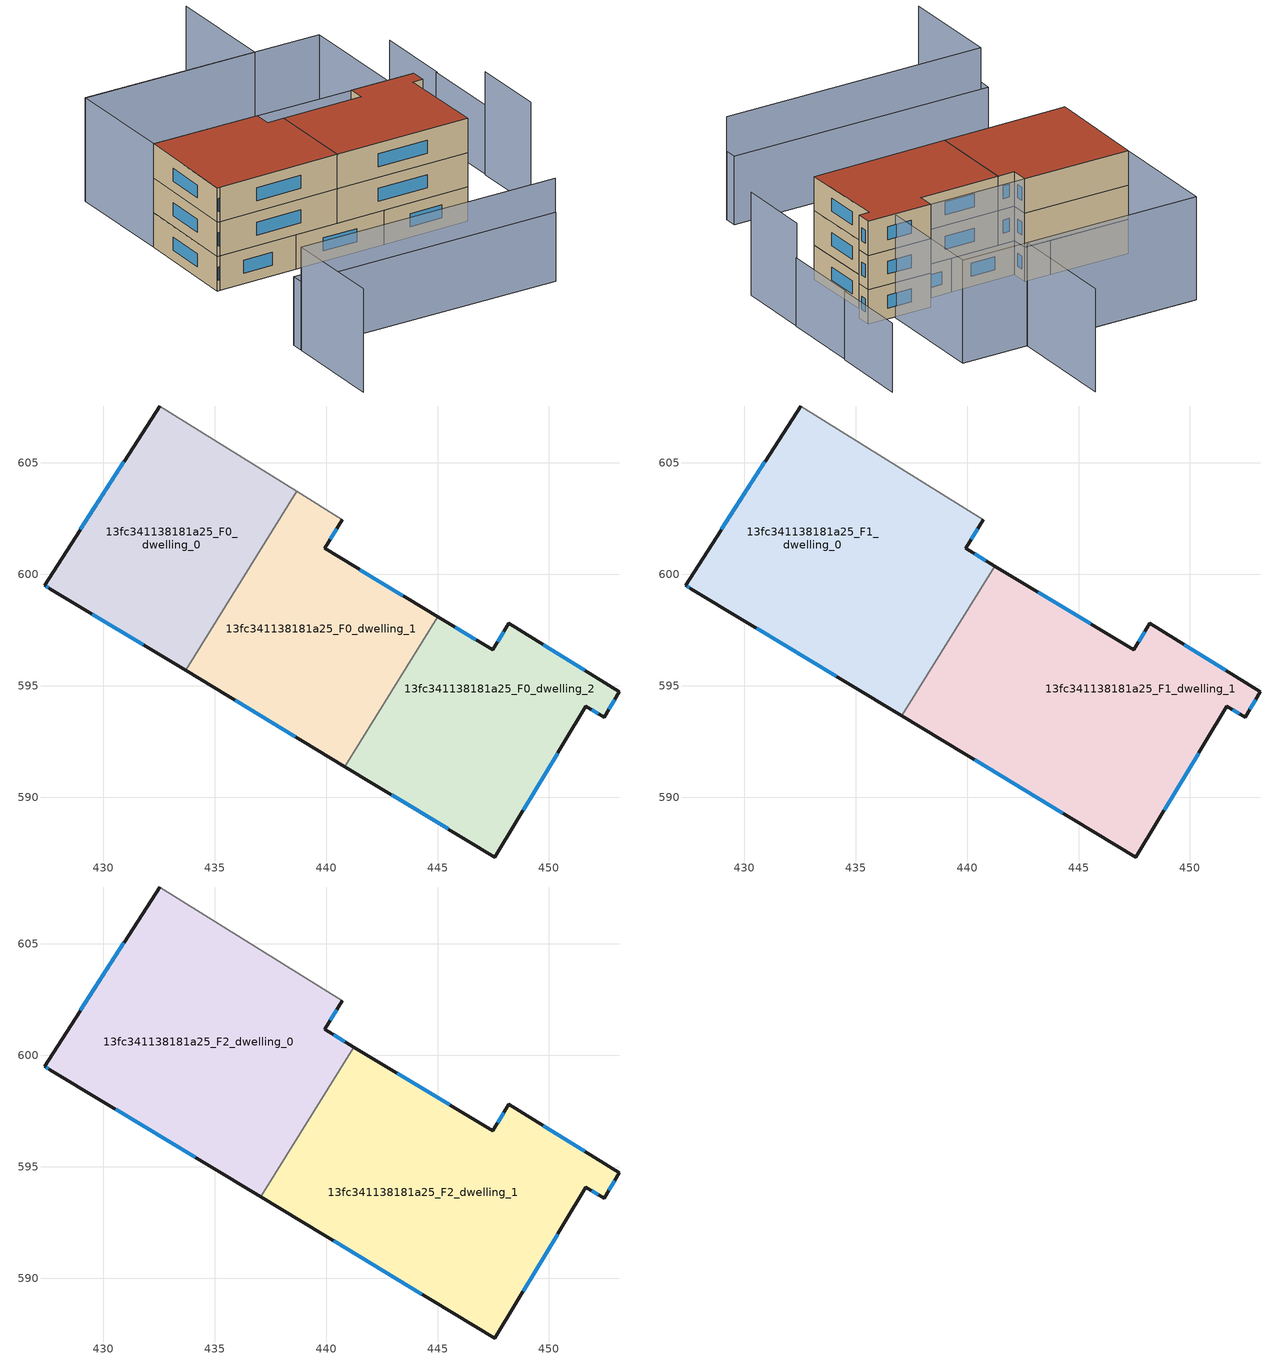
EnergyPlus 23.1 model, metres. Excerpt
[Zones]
13fc341138181a25_F0_dwelling_0
 floor ground (EU_floor_Construction): 438.69,603.72 433.7,595.69 427.6,599.36 427.37,599.51 432.53,607.56 z0
 wall outside (EU_wall_Construction): 432.53,607.56 427.37,599.51 427.6,599.36 433.7,595.69 z0:3
 wall adiabatic (EU_wall_Construction): 438.69,603.72 432.53,607.56 z0:3
 wall to 13fc341138181a25_F0_dwelling_1 (EU_wall_Construction): 433.7,595.69 438.69,603.72 z0:3
 window (EU_Window_Construction): 429.5,598.22 431.8,596.83 / 427.44,599.47 427.53,599.41 / 430.92,605.05 428.98,602.02 z0.93:2.07
13fc341138181a25_F0_dwelling_1
 floor ground (EU_floor_Construction): 440.72,602.46 439.94,601.16 445.02,598.09 440.85,591.38 433.7,595.69 438.69,603.72 z0
 wall outside (EU_wall_Construction): 445.02,598.09 439.94,601.16 440.72,602.46 / 433.7,595.69 440.85,591.38 z0:3
 wall to 13fc341138181a25_F0_dwelling_2 (EU_wall_Construction): 440.85,591.38 445.02,598.09 z0:3
 wall adiabatic (EU_wall_Construction): 440.72,602.46 438.69,603.72 z0:3
 window (EU_Window_Construction): 440.18,601.57 440.48,602.06 / 443.44,599.05 441.52,600.21 / 435.93,594.34 438.62,592.72 z0.93:2.07
13fc341138181a25_F0_dwelling_2
 floor ground (EU_floor_Construction): 453.16,594.73 452.47,593.59 451.66,594.09 447.57,587.32 440.85,591.38 445.02,598.09 447.48,596.61 448.21,597.81 z0
 wall outside (EU_wall_Construction): 440.85,591.38 447.57,587.32 451.66,594.09 452.47,593.59 453.16,594.73 448.21,597.81 447.48,596.61 445.02,598.09 z0:3
 window (EU_Window_Construction): 451.91,593.93 452.22,593.75 / 448.85,589.43 450.39,591.98 / 442.94,590.11 445.48,588.58 / 446.71,597.07 445.79,597.63 / 447.98,597.44 447.71,596.98 / 451.62,595.69 449.75,596.85 / 452.69,593.95 452.95,594.38 z0.93:2.07
13fc341138181a25_F1_dwelling_0
 floor to 13fc341138181a25_F0_dwelling_0 (EU_floor_Construction): 438.69,603.72 433.7,595.69 427.6,599.36 427.37,599.51 432.53,607.56 z3
 floor to 13fc341138181a25_F0_dwelling_1 (EU_floor_Construction): 440.72,602.46 439.94,601.16 441.25,600.37 437.07,593.65 433.7,595.69 438.69,603.72 z3
 wall outside (EU_wall_Construction): 441.25,600.37 439.94,601.16 440.72,602.46 / 432.53,607.56 427.37,599.51 427.6,599.36 437.07,593.65 z3:6
 wall adiabatic (EU_wall_Construction): 440.72,602.46 432.53,607.56 z3:6
 wall to 13fc341138181a25_F1_dwelling_1 (EU_wall_Construction): 437.07,593.65 441.25,600.37 z3:6
 window (EU_Window_Construction): 440.18,601.57 440.48,602.06 / 440.84,600.62 440.34,600.92 / 430.56,597.58 434.12,595.43 / 427.44,599.47 427.53,599.41 / 430.92,605.05 428.98,602.02 z3.93:5.07
13fc341138181a25_F1_dwelling_1
 floor to 13fc341138181a25_F0_dwelling_1 (EU_floor_Construction): 445.02,598.09 440.85,591.38 437.07,593.65 441.25,600.37 z3
 floor to 13fc341138181a25_F0_dwelling_2 (EU_floor_Construction): 453.16,594.73 452.47,593.59 451.66,594.09 447.57,587.32 440.85,591.38 445.02,598.09 447.48,596.61 448.21,597.81 z3
 wall outside (EU_wall_Construction): 437.07,593.65 447.57,587.32 451.66,594.09 452.47,593.59 453.16,594.73 448.21,597.81 447.48,596.61 441.25,600.37 z3:6
 window (EU_Window_Construction): 451.91,593.93 452.22,593.75 / 448.85,589.43 450.39,591.98 / 440.34,591.68 444.3,589.29 / 445.54,597.78 443.19,599.2 / 447.98,597.44 447.71,596.98 / 451.62,595.69 449.75,596.85 / 452.69,593.95 452.95,594.38 z3.93:5.07
13fc341138181a25_F2_dwelling_0
 floor to 13fc341138181a25_F1_dwelling_0 (EU_floor_Construction): 440.72,602.46 439.94,601.16 441.25,600.37 437.07,593.65 427.6,599.36 427.37,599.51 432.53,607.56 z6
 wall outside (EU_wall_Construction): 441.25,600.37 439.94,601.16 440.72,602.46 / 432.53,607.56 427.37,599.51 427.6,599.36 437.07,593.65 z6:9
 wall adiabatic (EU_wall_Construction): 440.72,602.46 432.53,607.56 z6:9
 wall to 13fc341138181a25_F2_dwelling_1 (EU_wall_Construction): 437.07,593.65 441.25,600.37 z6:9
 window (EU_Window_Construction): 440.18,601.57 440.48,602.06 / 440.84,600.62 440.34,600.92 / 430.56,597.58 434.12,595.43 / 427.44,599.47 427.53,599.41 / 430.92,605.05 428.98,602.02 z6.93:8.07
 roof outside (EU_roof_Construction): 437.07,593.65 441.25,600.37 439.94,601.16 440.72,602.46 432.53,607.56 427.37,599.51 427.6,599.36 z9
13fc341138181a25_F2_dwelling_1
 floor to 13fc341138181a25_F1_dwelling_1 (EU_floor_Construction): 448.21,597.81 453.16,594.73 452.47,593.59 451.66,594.09 447.57,587.32 437.07,593.65 441.25,600.37 447.48,596.61 z6
 wall outside (EU_wall_Construction): 437.07,593.65 447.57,587.32 451.66,594.09 452.47,593.59 453.16,594.73 448.21,597.81 447.48,596.61 441.25,600.37 z6:9
 window (EU_Window_Construction): 451.91,593.93 452.22,593.75 / 448.85,589.43 450.39,591.98 / 440.34,591.68 444.3,589.29 / 445.54,597.78 443.19,599.2 / 447.98,597.44 447.71,596.98 / 451.62,595.69 449.75,596.85 / 452.69,593.95 452.95,594.38 z6.93:8.07
 roof outside (EU_roof_Construction): 447.57,587.32 451.66,594.09 452.47,593.59 453.16,594.73 448.21,597.81 447.48,596.61 441.25,600.37 437.07,593.65 z9
shading: 415.62,581.06 420.43,588.82 / 420.43,588.82 440.64,576.28 / 452.38,584.09 455.92,589.79 / 456.57,616.3 451.26,607.75 / 451.26,607.75 437.94,616.03 / 437.83,616.1 456.38,604.57 / 456.38,604.57 451.08,596.03 / 451.08,596.03 432.53,607.56 / 432.53,607.56 437.83,616.1 z0:9; 455.97,589.75 459.83,595.97 / 459.9,595.93 463.6,601.88 / 420.42,588.8 421,589.73 / 421,589.73 441.2,577.2 / 441.2,577.2 440.62,576.26 / 440.62,576.26 420.42,588.8 z0:6
[Building]
EU S2 Campaign: North Axis=0; Terrain=City; Solar Distribution=FullExterior
[Site:Location]
Montreal-Trudeau.Intl.AP: Latitude=45.4667; Longitude=-73.75; Time Zone=-5; Elevation=36
[SizingPeriod:WeatherFileDays]
AnnualSizingPeriod: Begin Month=1; Begin Day of Month=1; End Month=12; End Day of Month=31; Day of Week for Start Day=Monday; Use Weather File Daylight Saving Period=No; Use Weather File Rain and Snow Indicators=No
[MATERIAL]
EU_InternalMass_Material: Roughness=MediumRough; Thickness=0.1; Conductivity=1; Density=1800; Specific Heat=900; Thermal Absorptance=0.9; Solar Absorptance=0.7; Visible Absorptance=0.7
[MATERIAL:NOMASS] Roughness=MediumRough; Thermal Absorptance=0.9; Solar Absorptance=0.7; Visible Absorptance=0.7
Name | Thermal Resistance
EU_wall_NoMass; EU_floor_NoMass | 1.36485
EU_roof_NoMass | 2.55992
[WINDOWMATERIAL:SIMPLEGLAZINGSYSTEM]
EU_Window_SimpleGlazing: UFactor=3.92339; Solar Heat Gain Coefficient=0.8; Visible Transmittance=0.8
[CONSTRUCTION]
EU_wall_Construction: EU_wall_NoMass
EU_roof_Construction: EU_roof_NoMass
EU_floor_Construction: EU_floor_NoMass
EU_Window_Construction: EU_Window_SimpleGlazing
EU_InternalMass_Construction: EU_InternalMass_Material
[ZONE] Type=1; Multiplier=1; Ceiling Height=autocalculate; Floor Area=autocalculate; Part of Total Floor Area=Yes
Name | Volume
13fc341138181a25_F0_dwelling_0 | 209.054
13fc341138181a25_F1_dwelling_0; 13fc341138181a25_F2_dwelling_0 | 313.603
13fc341138181a25_F0_dwelling_1 | 209.065
13fc341138181a25_F1_dwelling_1; 13fc341138181a25_F2_dwelling_1 | 313.617
13fc341138181a25_F0_dwelling_2 | 209.074
[INTERNALMASS] Construction=EU_InternalMass_Construction
Name | Zone or ZoneList | Surface Area
13fc341138181a25_F0_dwelling_0_EU_InternalMass | 13fc341138181a25_F0_dwelling_0 | 69.6848
13fc341138181a25_F0_dwelling_1_EU_InternalMass | 13fc341138181a25_F0_dwelling_1 | 69.6881
13fc341138181a25_F0_dwelling_2_EU_InternalMass | 13fc341138181a25_F0_dwelling_2 | 69.6913
13fc341138181a25_F1_dwelling_0_EU_InternalMass | 13fc341138181a25_F1_dwelling_0 | 104.534
13fc341138181a25_F1_dwelling_1_EU_InternalMass | 13fc341138181a25_F1_dwelling_1 | 104.539
13fc341138181a25_F2_dwelling_0_EU_InternalMass | 13fc341138181a25_F2_dwelling_0 | 104.534
13fc341138181a25_F2_dwelling_1_EU_InternalMass | 13fc341138181a25_F2_dwelling_1 | 104.539
[OTHEREQUIPMENT] Fuel Type=Electricity; Design Level Calculation Method=Watts/Area; Power per Zone Floor Area=1; Fraction Latent=0; Fraction Radiant=0; Fraction Lost=0; Carbon Dioxide Generation Rate=0; EndUse Subcategory=EU_Step8_InternalGains
Name | Zone or ZoneList or Space or SpaceList | Schedule
EU_Step8_InternalGain_13fc341138181a25_F0_dwelling_0_f000 | 13fc341138181a25_F0_dwelling_0 | EU_Step8_GainSchedule_13fc341138181a25_F0_dwelling_0_f000
EU_Step8_InternalGain_13fc341138181a25_F0_dwelling_1_f000 | 13fc341138181a25_F0_dwelling_1 | EU_Step8_GainSchedule_13fc341138181a25_F0_dwelling_1_f000
EU_Step8_InternalGain_13fc341138181a25_F0_dwelling_2_f000 | 13fc341138181a25_F0_dwelling_2 | EU_Step8_GainSchedule_13fc341138181a25_F0_dwelling_2_f000
EU_Step8_InternalGain_13fc341138181a25_F1_dwelling_0_f000 | 13fc341138181a25_F1_dwelling_0 | EU_Step8_GainSchedule_13fc341138181a25_F1_dwelling_0_f000
EU_Step8_InternalGain_13fc341138181a25_F1_dwelling_1_f000 | 13fc341138181a25_F1_dwelling_1 | EU_Step8_GainSchedule_13fc341138181a25_F1_dwelling_1_f000
EU_Step8_InternalGain_13fc341138181a25_F2_dwelling_0_f000 | 13fc341138181a25_F2_dwelling_0 | EU_Step8_GainSchedule_13fc341138181a25_F2_dwelling_0_f000
EU_Step8_InternalGain_13fc341138181a25_F2_dwelling_1_f000 | 13fc341138181a25_F2_dwelling_1 | EU_Step8_GainSchedule_13fc341138181a25_F2_dwelling_1_f000
[ZONEVENTILATION:DESIGNFLOWRATE] Schedule=EU_AlwaysOn; Design Flow Rate Calculation Method=AirChanges/Hour; Air Changes per Hour=0.860309; Ventilation Type=Natural; Fan Pressure Rise=0; Fan Total Efficiency=1; Constant Term Coefficient=1; Temperature Term Coefficient=0; Velocity Term Coefficient=0; Velocity Squared Term Coefficient=0; Minimum Indoor Temperature=-100; Maximum Indoor Temperature=100; Delta Temperature=-100; Minimum Outdoor Temperature=-100; Maximum Outdoor Temperature=100; Maximum Wind Speed=40
Name | Zone or ZoneList or Space or SpaceList
EU_ConstantAir_13fc341138181a25_F0_dwelling_0 | 13fc341138181a25_F0_dwelling_0
EU_ConstantAir_13fc341138181a25_F0_dwelling_1 | 13fc341138181a25_F0_dwelling_1
EU_ConstantAir_13fc341138181a25_F0_dwelling_2 | 13fc341138181a25_F0_dwelling_2
EU_ConstantAir_13fc341138181a25_F1_dwelling_0 | 13fc341138181a25_F1_dwelling_0
EU_ConstantAir_13fc341138181a25_F1_dwelling_1 | 13fc341138181a25_F1_dwelling_1
EU_ConstantAir_13fc341138181a25_F2_dwelling_0 | 13fc341138181a25_F2_dwelling_0
EU_ConstantAir_13fc341138181a25_F2_dwelling_1 | 13fc341138181a25_F2_dwelling_1
[HVACTEMPLATE:THERMOSTAT] Constant Heating Setpoint=20; Constant Cooling Setpoint=50
EU_HeatOnly_13fc341138181a25_F0_dwelling_0; EU_HeatOnly_13fc341138181a25_F0_dwelling_1; EU_HeatOnly_13fc341138181a25_F0_dwelling_2; EU_HeatOnly_13fc341138181a25_F1_dwelling_0; EU_HeatOnly_13fc341138181a25_F1_dwelling_1; EU_HeatOnly_13fc341138181a25_F2_dwelling_0; EU_HeatOnly_13fc341138181a25_F2_dwelling_1
[HVACTEMPLATE:ZONE:IDEALLOADSAIRSYSTEM] System Availability Schedule=EU_AlwaysOn; Maximum Heating Supply Air Temperature=50; Minimum Cooling Supply Air Temperature=13; Maximum Heating Supply Air Humidity Ratio=0.0156; Minimum Cooling Supply Air Humidity Ratio=0.0077; Heating Limit=NoLimit; Cooling Limit=NoLimit; Heating Availability Schedule=EU_AlwaysOn; Cooling Availability Schedule=EU_CoolingOff; Dehumidification Control Type=ConstantSensibleHeatRatio; Cooling Sensible Heat Ratio=0.7; Dehumidification Setpoint=60; Humidification Control Type=None; Humidification Setpoint=30; Outdoor Air Method=None; Outdoor Air Flow Rate per Person=0.00944; Outdoor Air Flow Rate per Zone Floor Area=0; Outdoor Air Flow Rate per Zone=0; Demand Controlled Ventilation Type=None; Outdoor Air Economizer Type=NoEconomizer; Heat Recovery Type=None; Sensible Heat Recovery Effectiveness=0.7; Latent Heat Recovery Effectiveness=0.65
Name | Template Thermostat
13fc341138181a25_F0_dwelling_0 | EU_HeatOnly_13fc341138181a25_F0_dwelling_0
13fc341138181a25_F0_dwelling_1 | EU_HeatOnly_13fc341138181a25_F0_dwelling_1
13fc341138181a25_F0_dwelling_2 | EU_HeatOnly_13fc341138181a25_F0_dwelling_2
13fc341138181a25_F1_dwelling_0 | EU_HeatOnly_13fc341138181a25_F1_dwelling_0
13fc341138181a25_F1_dwelling_1 | EU_HeatOnly_13fc341138181a25_F1_dwelling_1
13fc341138181a25_F2_dwelling_0 | EU_HeatOnly_13fc341138181a25_F2_dwelling_0
13fc341138181a25_F2_dwelling_1 | EU_HeatOnly_13fc341138181a25_F2_dwelling_1
[SIZING:ZONE] Zone Cooling Design Supply Air Temperature Input Method=SupplyAirTemperature; Zone Cooling Design Supply Air Temperature=13; Zone Heating Design Supply Air Temperature Input Method=SupplyAirTemperature; Zone Heating Design Supply Air Temperature=50; Zone Cooling Design Supply Air Humidity Ratio=0.008; Zone Heating Design Supply Air Humidity Ratio=0.008; Cooling Design Air Flow Method=DesignDay; Cooling Design Air Flow Rate=0; Cooling Minimum Air Flow per Zone Floor Area=0.000762; Cooling Minimum Air Flow=0; Cooling Minimum Air Flow Fraction=0.2; Heating Design Air Flow Method=DesignDay; Heating Design Air Flow Rate=0; Heating Maximum Air Flow per Zone Floor Area=0.002032; Heating Maximum Air Flow=0.141576; Heating Maximum Air Flow Fraction=0.3; Account for Dedicated Outdoor Air System=No; Dedicated Outdoor Air System Control Strategy=NeutralSupplyAir; Dedicated Outdoor Air Low Setpoint Temperature for Design=autosize; Dedicated Outdoor Air High Setpoint Temperature for Design=autosize; Zone Load Sizing Method=Sensible Load Only No Latent Load; Zone Latent Cooling Design Supply Air Humidity Ratio Input Method=HumidityRatioDifference; Zone Cooling Design Supply Air Humidity Ratio Difference=0.005; Zone Latent Heating Design Supply Air Humidity Ratio Input Method=HumidityRatioDifference; Zone Humidification Design Supply Air Humidity Ratio Difference=0.005
13fc341138181a25_F0_dwelling_0; 13fc341138181a25_F0_dwelling_1; 13fc341138181a25_F0_dwelling_2; 13fc341138181a25_F1_dwelling_0; 13fc341138181a25_F1_dwelling_1; 13fc341138181a25_F2_dwelling_0; 13fc341138181a25_F2_dwelling_1
[SCHEDULE:CONSTANT]
Name | Hourly Value
EU_AlwaysOn | 1
EU_CoolingOff | 0
[SCHEDULE:FILE] Column Number=1; Rows to Skip at Top=0; Number of Hours of Data=8760; Column Separator=Comma; Interpolate to Timestep=No; Minutes per Item=60; Adjust Schedule for Daylight Savings=Yes
Name | File
EU_Step8_GainSchedule_13fc341138181a25_F0_dwelling_0_f000 | ../../schedules/13fc341138181a25/13fc341138181a25_F0_dwelling_0_f000_gain.csv
EU_Step8_GainSchedule_13fc341138181a25_F0_dwelling_1_f000 | ../../schedules/13fc341138181a25/13fc341138181a25_F0_dwelling_1_f000_gain.csv
EU_Step8_GainSchedule_13fc341138181a25_F0_dwelling_2_f000 | ../../schedules/13fc341138181a25/13fc341138181a25_F0_dwelling_2_f000_gain.csv
EU_Step8_GainSchedule_13fc341138181a25_F1_dwelling_0_f000 | ../../schedules/13fc341138181a25/13fc341138181a25_F1_dwelling_0_f000_gain.csv
EU_Step8_GainSchedule_13fc341138181a25_F1_dwelling_1_f000 | ../../schedules/13fc341138181a25/13fc341138181a25_F1_dwelling_1_f000_gain.csv
EU_Step8_GainSchedule_13fc341138181a25_F2_dwelling_0_f000 | ../../schedules/13fc341138181a25/13fc341138181a25_F2_dwelling_0_f000_gain.csv
EU_Step8_GainSchedule_13fc341138181a25_F2_dwelling_1_f000 | ../../schedules/13fc341138181a25/13fc341138181a25_F2_dwelling_1_f000_gain.csv
